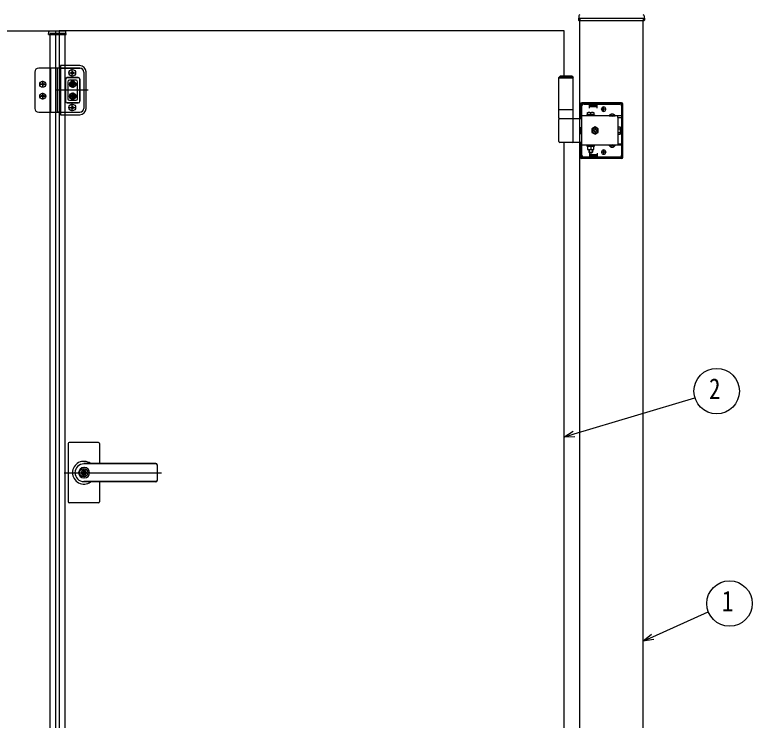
# Model space of a CAD drawing. Units: millimetres, scale not verified. Extents: x -4205 to 4205, y -2970 to 2970.
# Drawn here: x -1094 to 74, y 554 to 1672 of the extents above; entities that cross this region are included whole.
import ezdxf
from ezdxf.enums import TextEntityAlignment as Align

# ---------------------------------------------------------------- set-up
doc = ezdxf.new("R2010")
doc.units = ezdxf.units.MM
doc.header["$LTSCALE"] = 12
doc.layers.add('0-4_YKK_A1', color=4, linetype='Continuous')
doc.layers.add('0-5_YKK_D', color=6, linetype='Continuous')
doc.styles.add('ＭＳ ゴシック', font='')
doc.styles.get('ＭＳ ゴシック').set_extended_font_data('MS Gothic')

msp = doc.modelspace()

# ---------------------------------------------------------------- linework, layer by layer
at = {"layer": '0-4_YKK_A1'}
for p, q in [((-200.73, 1670.19), (-201.08, 1663.53)), ((-200.58, 1663), (-97.38, 1663)), ((-198.98, 1666.5), (-198.98, 1663)), ((-198.98, -33.5), (-198.98, 1663)), ((-98.98, -33.5), (-98.98, 1663)), ((-97.23, 1670.19), (-96.88, 1663.53)), ((-1040.88, 1641), (-1040.67, 1645.05)), ((-1040.88, 1641), (-1013.08, 1641)), ((-1014.29, 1646), (-1039.67, 1646)), ((-1038.98, 1643), (-1014.98, 1643)), ((-1038.98, 1643), (-1038.98, 1641)), ((-1038.98, 1641), (-1038.98, 52)), ((-1014.98, 1643), (-1014.98, 1641)), ((-1014.98, 1641), (-1014.98, 52)), ((-1013.08, 1641), (-1013.29, 1645.05)), ((-223.98, 1574.5), (-223.98, 1646.5)), ((-991.35, 1591.5), (-1021.98, 1591.5)), ((-1021.98, 1591.5), (-1021.98, 1513.5)), ((-1062.61, 1581.25), (-1062.61, 1523.75)), ((-991.36, 1587.5), (-1056.36, 1587.5)), ((-1037.61, 1587.5), (-1037.61, 1517.5)), ((-1026.98, 1587.5), (-1026.98, 1517.5)), ((-1023.86, 1587.5), (-1023.86, 1517.5)), ((-1023.23, 1587.5), (-1023.23, 1517.5)), ((-1021.98, 1587.5), (-991.35, 1587.5)), ((-1008.92, 1580), (-997.54, 1580)), ((-1006.36, 1580), (-1000.11, 1580)), ((-1005.82, 1580.44), (-1005.82, 1579.56)), ((-1005.82, 1580.44), (-1004.29, 1580.44)), ((-1005.82, 1579.56), (-1004.29, 1579.56)), ((-1003.67, 1582.59), (-1002.79, 1582.59)), ((-1003.67, 1582.59), (-1003.67, 1581.06)), ((-1003.67, 1578.94), (-1003.67, 1577.41)), ((-1003.67, 1577.41), (-1002.79, 1577.41)), ((-1003.23, 1574.31), (-1003.23, 1585.69)), ((-1003.23, 1576.87), (-1003.23, 1583.12)), ((-1002.79, 1582.59), (-1002.79, 1581.06)), ((-1002.79, 1578.94), (-1002.79, 1577.41)), ((-1002.17, 1580.44), (-1000.64, 1580.44)), ((-1002.17, 1579.56), (-1000.64, 1579.56)), ((-1000.64, 1580.44), (-1000.64, 1579.56)), ((-985.11, 1581.25), (-985.11, 1523.75)), ((-985.1, 1581.25), (-985.1, 1523.75)), ((-981.35, 1523.5), (-981.35, 1581.5)), ((-1050.11, 1556.56), (-1050.11, 1567.19)), ((-1050.11, 1556.69), (-1050.11, 1567.06)), ((-1013.86, 1535), (-1013.86, 1570)), ((-1013.86, 1535), (-1013.86, 1570)), ((-1013.85, 1570), (-1013.85, 1535)), ((-1011.36, 1572.5), (-993.86, 1572.5)), ((-1011.36, 1572.5), (-993.86, 1572.5)), ((-993.85, 1572.5), (-1011.35, 1572.5)), ((-1010.43, 1565.95), (-1010.43, 1539.05)), ((-997.28, 1568.45), (-1007.93, 1568.45)), ((-1002.61, 1567.5), (-1002.61, 1556.25)), ((-994.78, 1539.05), (-994.78, 1565.95)), ((-991.36, 1535), (-991.36, 1570)), ((-991.36, 1570), (-991.36, 1535)), ((-991.35, 1570), (-991.35, 1535)), ((-230.48, 1574.5), (-232.48, 1572.5)), ((-209.48, 1572.5), (-232.48, 1572.5)), ((-209.48, 1571.5), (-232.48, 1571.5)), ((-211.48, 1574.5), (-230.48, 1574.5)), ((-211.48, 1574.5), (-209.48, 1572.5)), ((-1055.42, 1561.87), (-1044.79, 1561.87)), ((-1044.92, 1561.87), (-1055.29, 1561.87)), ((-1052.67, 1562.31), (-1052.67, 1561.44)), ((-1051.17, 1562.31), (-1052.67, 1562.31)), ((-1051.17, 1561.44), (-1052.67, 1561.44)), ((-1049.67, 1564.44), (-1050.54, 1564.44)), ((-1050.54, 1564.44), (-1050.54, 1562.94)), ((-1050.54, 1560.81), (-1050.54, 1559.31)), ((-1049.67, 1559.31), (-1050.54, 1559.31)), ((-1049.67, 1564.44), (-1049.67, 1562.94)), ((-1049.67, 1560.81), (-1049.67, 1559.31)), ((-1047.54, 1562.31), (-1049.04, 1562.31)), ((-1047.54, 1561.44), (-1049.04, 1561.44)), ((-1047.54, 1562.31), (-1047.54, 1561.44)), ((-996.98, 1561.87), (-1008.23, 1561.87)), ((-1003.12, 1560.34), (-1003.12, 1559.31)), ((-1055.42, 1543.12), (-1044.79, 1543.12)), ((-1044.92, 1543.12), (-1055.29, 1543.12)), ((-1052.67, 1543.56), (-1052.67, 1542.69)), ((-1051.17, 1543.56), (-1052.67, 1543.56)), ((-1051.17, 1542.69), (-1052.67, 1542.69)), ((-1049.67, 1545.69), (-1050.54, 1545.69)), ((-1050.54, 1545.69), (-1050.54, 1544.19)), ((-1050.11, 1537.81), (-1050.11, 1548.44)), ((-1050.11, 1537.94), (-1050.11, 1548.31)), ((-1049.67, 1545.69), (-1049.67, 1544.19)), ((-1047.54, 1543.56), (-1049.04, 1543.56)), ((-1047.54, 1542.69), (-1049.04, 1542.69)), ((-1047.54, 1543.56), (-1047.54, 1542.69)), ((-977.86, 1552.5), (-1030.47, 1552.5)), ((-996.98, 1543.12), (-1008.23, 1543.12)), ((-1002.61, 1548.75), (-1002.61, 1537.5)), ((-1050.54, 1542.06), (-1050.54, 1540.56)), ((-1049.67, 1540.56), (-1050.54, 1540.56)), ((-1049.67, 1542.06), (-1049.67, 1540.56)), ((-993.86, 1532.5), (-1011.36, 1532.5)), ((-993.86, 1532.5), (-1011.36, 1532.5)), ((-1011.35, 1532.5), (-993.85, 1532.5)), ((-1007.93, 1536.55), (-997.28, 1536.55)), ((-1003.23, 1519.31), (-1003.23, 1530.69)), ((-1003.12, 1541.59), (-1003.12, 1540.56)), ((-132.98, 1532.5), (-195.98, 1532.5)), ((-132.98, 1531), (-195.98, 1531)), ((-195.48, 1531), (-195.48, 1532.5)), ((-187.48, 1531), (-187.48, 1532.5)), ((-182.98, 1528), (-182.98, 1531)), ((-172.98, 1528), (-172.98, 1531)), ((-1008.92, 1525), (-997.54, 1525)), ((-1006.36, 1525), (-1000.11, 1525)), ((-1005.82, 1525.44), (-1005.82, 1524.56)), ((-1005.82, 1525.44), (-1004.29, 1525.44)), ((-1005.82, 1524.56), (-1004.29, 1524.56)), ((-1003.67, 1527.59), (-1002.79, 1527.59)), ((-1003.67, 1527.59), (-1003.67, 1526.06)), ((-1003.67, 1523.94), (-1003.67, 1522.41)), ((-1003.67, 1522.41), (-1002.79, 1522.41)), ((-1003.23, 1521.87), (-1003.23, 1528.12)), ((-1002.79, 1527.59), (-1002.79, 1526.06)), ((-1002.79, 1523.94), (-1002.79, 1522.41)), ((-1002.17, 1525.44), (-1000.64, 1525.44)), ((-1002.17, 1524.56), (-1000.64, 1524.56)), ((-1000.64, 1525.44), (-1000.64, 1524.56)), ((-209.48, 1521.5), (-232.48, 1521.5)), ((-197.98, 1507.5), (-197.98, 1530.5)), ((-196.48, 1507.5), (-196.48, 1530.5)), ((-195.98, 1449.5), (-195.98, 1527.5)), ((-192.98, 1530.5), (-183.98, 1530.5)), ((-183.98, 1524), (-183.98, 1530.5)), ((-183.98, 1529.5), (-171.98, 1529.5)), ((-183.98, 1526.5), (-171.98, 1526.5)), ((-172.98, 1528), (-182.98, 1528)), ((-171.98, 1524), (-171.98, 1530.5)), ((-171.98, 1530.5), (-135.98, 1530.5)), ((-157.48, 1522.5), (-165.48, 1522.5)), ((-164.73, 1522.25), (-164.73, 1522.75)), ((-161.48, 1518.5), (-161.48, 1526.5)), ((-158.23, 1522.25), (-158.23, 1522.75)), ((-132.98, 1527.5), (-132.98, 1509.2)), ((-132.48, 1446.5), (-132.48, 1530.5)), ((-130.98, 1446.5), (-130.98, 1530.5)), ((-1056.36, 1517.5), (-991.36, 1517.5)), ((-1021.98, 1517.5), (-1026.98, 1517.5)), ((-1021.98, 1517.5), (-991.35, 1517.5)), ((-1021.98, 1513.5), (-991.35, 1513.5)), ((-232.48, 1507.5), (-198.98, 1507.5)), ((-198.98, 1507.5), (-195.98, 1507.5)), ((-196.48, 1509.2), (-197.98, 1509.2)), ((-132.98, 1511.7), (-195.98, 1511.7)), ((-188.23, 1513.3), (-175.73, 1513.3)), ((-188.23, 1511.7), (-188.23, 1513.3)), ((-175.73, 1511.7), (-188.23, 1511.7)), ((-186.98, 1517.3), (-176.98, 1517.3)), ((-186.98, 1513.3), (-186.98, 1517.3)), ((-176.98, 1513.3), (-186.98, 1513.3)), ((-181.98, 1513.3), (-181.98, 1516.87)), ((-176.98, 1517.3), (-176.98, 1513.3)), ((-175.73, 1513.3), (-175.73, 1511.7)), ((-152.73, 1512.21), (-143.23, 1512.21)), ((-152.73, 1512.21), (-152.73, 1511.7)), ((-152.73, 1511.7), (-143.23, 1511.7)), ((-150.33, 1514.2), (-149.13, 1511.73)), ((-149.13, 1511.73), (-147.98, 1511.12)), ((-146.84, 1511.73), (-147.98, 1511.12)), ((-145.63, 1514.2), (-146.84, 1511.73)), ((-143.23, 1512.21), (-143.23, 1511.7)), ((-138.98, 1509.2), (-138.98, 1511.7)), ((-138.98, 1509.2), (-132.98, 1509.2)), ((-138.98, 1509.2), (-138.98, 1467.8)), ((-232.48, 1471), (-232.48, 1506)), ((-209.48, 1471), (-209.48, 1506)), ((-174.98, 1494.27), (-179.98, 1491.39)), ((-179.98, 1491.39), (-179.98, 1485.61)), ((-179.98, 1485.61), (-174.98, 1482.73)), ((-178.13, 1487.9), (-176.89, 1487.9)), ((-175.58, 1491.65), (-175.58, 1490.41)), ((-174.38, 1491.65), (-175.58, 1491.65)), ((-175.58, 1486.59), (-175.58, 1485.35)), ((-169.98, 1491.39), (-174.98, 1494.27)), ((-174.98, 1482.73), (-169.98, 1485.61)), ((-174.38, 1490.41), (-174.38, 1491.65)), ((-171.83, 1489.1), (-173.07, 1489.1)), ((-173.07, 1487.9), (-171.83, 1487.9)), ((-171.83, 1487.9), (-171.83, 1489.1)), ((-169.98, 1485.61), (-169.98, 1491.39)), ((-138.68, 1492.4), (-138.98, 1492.4)), ((-138.68, 1484.6), (-138.98, 1484.6)), ((-138.68, 1494.27), (-135.13, 1494.27)), ((-138.68, 1482.73), (-138.68, 1494.27)), ((-138.68, 1484.6), (-138.68, 1492.4)), ((-138.68, 1491.39), (-135.13, 1491.39)), ((-138.68, 1485.61), (-135.13, 1485.61)), ((-134.68, 1493.5), (-135.13, 1494.27)), ((-134.68, 1493.5), (-134.68, 1483.5)), ((-138.68, 1482.73), (-135.13, 1482.73)), ((-134.68, 1483.5), (-135.13, 1482.73)), ((-198.98, 1469.5), (-230.98, 1469.5)), ((-223.98, 174.5), (-223.98, 1469.5)), ((-195.98, 1469.5), (-198.98, 1469.5)), ((-197.98, 1446.5), (-197.98, 1469.5)), ((-196.48, 1467.8), (-197.98, 1467.8)), ((-196.48, 1446.5), (-196.48, 1469.5)), ((-132.98, 1465.3), (-195.98, 1465.3)), ((-175.73, 1465.3), (-188.23, 1465.3)), ((-188.23, 1465.3), (-188.23, 1463.7)), ((-188.23, 1463.7), (-175.73, 1463.7)), ((-186.98, 1463.7), (-186.98, 1458.7)), ((-176.98, 1463.7), (-186.98, 1463.7)), ((-185.18, 1465.3), (-185.18, 1463.7)), ((-181.98, 1463.7), (-181.98, 1459.13)), ((-178.78, 1465.3), (-178.78, 1463.7)), ((-176.98, 1458.7), (-176.98, 1463.7)), ((-175.73, 1463.7), (-175.73, 1465.3)), ((-152.73, 1465.3), (-143.23, 1465.3)), ((-152.73, 1464.79), (-152.73, 1465.3)), ((-152.73, 1464.79), (-143.23, 1464.79)), ((-150.33, 1462.8), (-149.13, 1465.27)), ((-149.13, 1465.27), (-147.98, 1465.88)), ((-146.84, 1465.27), (-147.98, 1465.88)), ((-145.63, 1462.8), (-146.84, 1465.27)), ((-143.23, 1464.79), (-143.23, 1465.3)), ((-138.98, 1467.8), (-138.98, 1465.3)), ((-138.98, 1467.8), (-132.98, 1467.8)), ((-132.98, 1467.8), (-132.98, 1449.5)), ((-186.98, 1458.7), (-176.98, 1458.7)), ((-184.98, 1458.7), (-184.98, 1454.3)), ((-184.98, 1454.3), (-178.98, 1454.3)), ((-184.98, 1454.3), (-183.98, 1453.3)), ((-184.44, 1458.7), (-184.44, 1453.76)), ((-183.98, 1453.3), (-179.98, 1453.3)), ((-183.98, 1453), (-183.98, 1446.5)), ((-183.98, 1450.5), (-171.98, 1450.5)), ((-182.98, 1449), (-182.98, 1446)), ((-172.98, 1449), (-182.98, 1449)), ((-178.98, 1454.3), (-179.98, 1453.3)), ((-179.52, 1458.7), (-179.52, 1453.76)), ((-178.98, 1458.7), (-178.98, 1454.3)), ((-172.98, 1449), (-172.98, 1446)), ((-171.98, 1453), (-171.98, 1446.5)), ((-157.48, 1454.5), (-165.48, 1454.5)), ((-164.73, 1454.75), (-164.73, 1454.25)), ((-161.48, 1458.5), (-161.48, 1450.5)), ((-158.23, 1454.75), (-158.23, 1454.25)), ((-132.98, 1446), (-195.98, 1446)), ((-132.98, 1444.5), (-195.98, 1444.5)), ((-195.48, 1444.5), (-195.48, 1446)), ((-183.98, 1446.5), (-192.98, 1446.5)), ((-187.48, 1444.5), (-187.48, 1446)), ((-183.98, 1447.5), (-171.98, 1447.5)), ((-135.98, 1446.5), (-171.98, 1446.5)), ((-961.98, 994.5), (-1007.98, 994.5)), ((-1009.98, 992.5), (-1009.98, 900.5)), ((-959.98, 992.5), (-959.98, 961.07)), ((-870.98, 961), (-984.98, 961)), ((-870.98, 960.5), (-984.98, 960.5)), ((-868.97, 959), (-868.97, 933.95)), ((-1016.15, 946.5), (-861.99, 946.5)), ((-985.88, 951.05), (-985.88, 948)), ((-985.88, 951.05), (-984.08, 951.05)), ((-984.56, 947.18), (-985.88, 948)), ((-983.98, 954.7), (-984.98, 954.7)), ((-984.08, 951.05), (-984.08, 948.45)), ((-982.28, 947.5), (-983.9, 948.17)), ((-982.28, 947.5), (-982.28, 945.5)), ((-984.56, 945.82), (-985.88, 945)), ((-985.88, 945), (-985.88, 941.95)), ((-985.88, 941.95), (-984.08, 941.95)), ((-983.98, 938.3), (-984.98, 938.3)), ((-984.08, 944.55), (-984.08, 941.95)), ((-983.9, 944.83), (-982.28, 945.5)), ((-870.98, 932.5), (-984.98, 932.5)), ((-870.98, 932), (-984.98, 932)), ((-959.98, 931.94), (-959.98, 900.5)), ((-961.98, 898.5), (-1007.98, 898.5))]:
    msp.add_line(p, q, dxfattribs=at)
for points in [[(-198.98, 1666.5), (-98.98, 1666.5), (-98.98, 1663)], [(-1429.98, 1646.5), (-1029.98, 1646.5), (-1029.98, 46.5), (-1429.98, 46.5), (-1429.98, 69.5)], [(-223.98, 1646.5), (-1023.98, 1646.5), (-1023.98, 46.5), (-223.98, 46.5), (-223.98, 69.5)], [(-232.48, 1507.5), (-232.48, 1521.5), (-232.48, 1572.5)], [(-209.48, 1507.5), (-209.48, 1521.5), (-209.48, 1572.5)], [(-1004.14, 1562.39), (-1005.17, 1562.39), (-1005.17, 1561.36), (-1004.14, 1561.36)], [(-1002.09, 1563.41), (-1002.09, 1564.44), (-1003.12, 1564.44), (-1003.12, 1563.41)], [(-1003.12, 1559.31), (-1002.09, 1559.31), (-1002.09, 1560.34)], [(-1001.07, 1561.36), (-1000.04, 1561.36), (-1000.04, 1562.39), (-1001.07, 1562.39)], [(-1004.14, 1543.64), (-1005.17, 1543.64), (-1005.17, 1542.61), (-1004.14, 1542.61)], [(-1002.09, 1544.66), (-1002.09, 1545.69), (-1003.12, 1545.69), (-1003.12, 1544.66)], [(-1001.07, 1542.61), (-1000.04, 1542.61), (-1000.04, 1543.64), (-1001.07, 1543.64)], [(-1003.12, 1540.56), (-1002.09, 1540.56), (-1002.09, 1541.59)], [(-195.98, 1483.4), (-197.98, 1483.4), (-197.98, 1493.6), (-195.98, 1493.6)], [(-176.89, 1489.1), (-178.13, 1489.1), (-178.13, 1487.9)], [(-175.58, 1485.35), (-174.38, 1485.35), (-174.38, 1486.59)]]:
    msp.add_lwpolyline(points, dxfattribs=at)
for centre, radius in [((-1003.23, 1580), 5.31), ((-1050.11, 1561.87), 4.69), ((-1002.61, 1561.87), 5.12), ((-1002.61, 1561.87), 4.38), ((-1002.61, 1561.87), 2.81), ((-1050.11, 1543.12), 4.69), ((-1002.61, 1543.12), 5.12), ((-1002.61, 1543.12), 4.38), ((-1002.61, 1543.12), 2.81), ((-1003.23, 1525), 5.31), ((-984.98, 946.5), 6.6)]:
    msp.add_circle(centre, radius, dxfattribs=at)
for centre, radius, start, end in [((-198.73, 1670.08), 2, 99.0011, 177), ((-99.23, 1670.08), 2, 3, 80.9989), ((-200.58, 1663.5), 0.5, 177, 270), ((-97.38, 1663.5), 0.5, 270, 3), ((-1039.67, 1645), 1, 90, 177), ((-1014.29, 1645), 1, 3, 90), ((-991.35, 1581.5), 10, 0, 90), ((-1056.36, 1581.25), 6.25, 90, 180), ((-1004.29, 1581.06), 0.625, 270, 0), ((-1004.29, 1578.94), 0.625, 0, 90), ((-1002.17, 1581.06), 0.625, 180, 270), ((-1002.17, 1578.94), 0.625, 90, 180), ((-991.36, 1581.25), 6.25, 0, 90), ((-991.36, 1581.25), 6.25, 0, 90), ((-991.35, 1581.25), 6.25, 0, 90), ((-1011.36, 1570), 2.5, 90, 180), ((-1011.36, 1570), 2.5, 90, 180), ((-1011.36, 1570), 2.5, 90, 180), ((-1011.35, 1570), 2.5, 90, 180), ((-993.86, 1570), 2.5, 0, 90), ((-993.86, 1570), 2.5, 0, 90), ((-993.86, 1570), 2.5, 0, 90), ((-993.85, 1570), 2.5, 0, 90), ((-1051.17, 1562.94), 0.625, 270, 0), ((-1051.17, 1560.81), 0.625, 0, 90), ((-1049.04, 1562.94), 0.625, 180, 270), ((-1049.04, 1560.81), 0.625, 90, 180), ((-1004.14, 1563.41), 1.02, 270, 0), ((-1004.14, 1560.34), 1.02, 0, 90), ((-1001.07, 1563.41), 1.02, 180, 270), ((-1001.07, 1560.34), 1.02, 90, 180), ((-1051.17, 1544.19), 0.625, 270, 0), ((-1051.17, 1542.06), 0.625, 0, 90), ((-1049.04, 1544.19), 0.625, 180, 270), ((-1049.04, 1542.06), 0.625, 90, 180), ((-1004.14, 1544.66), 1.02, 270, 0), ((-1004.14, 1541.59), 1.02, 0, 90), ((-1001.07, 1544.66), 1.02, 180, 270), ((-1001.07, 1541.59), 1.02, 90, 180), ((-1011.36, 1535), 2.5, 180, 270), ((-1011.36, 1535), 2.5, 180, 270), ((-1011.36, 1535), 2.5, 180, 270), ((-1011.35, 1535), 2.5, 180, 270), ((-993.86, 1535), 2.5, 270, 0), ((-993.86, 1535), 2.5, 270, 0), ((-993.86, 1535), 2.5, 270, 0), ((-993.85, 1535), 2.5, 270, 0), ((-195.98, 1530.5), 2, 90, 180), ((-195.98, 1530.5), 0.5, 90, 180), ((-132.98, 1530.5), 2, 0, 90), ((-132.98, 1530.5), 0.5, 0, 90), ((-1056.36, 1523.75), 6.25, 180, 270), ((-1004.29, 1526.06), 0.625, 270, 0), ((-1004.29, 1523.94), 0.625, 0, 90), ((-1002.17, 1526.06), 0.625, 180, 270), ((-1002.17, 1523.94), 0.625, 90, 180), ((-991.36, 1523.75), 6.25, 270, 0), ((-991.36, 1523.75), 6.25, 270, 0), ((-991.35, 1523.75), 6.25, 270, 0), ((-991.35, 1523.5), 10, 270, 0), ((-192.98, 1527.5), 3, 90, 180), ((-161.48, 1522.75), 3.25, 0, 180), ((-161.48, 1522.25), 3.25, 180, 0), ((-135.98, 1527.5), 3, 0, 90), ((-230.98, 1506), 1.5, 90, 180), ((-210.98, 1506), 1.5, 0, 90), ((-184.48, 1509.87), 7.43, 70.34714, 109.65286), ((-179.48, 1509.87), 7.43, 70.34714, 109.65286), ((-147.98, 1508.93), 5.77, 34.65097, 145.34903), ((-174.98, 1488.5), 5, 76.88299, 190.15922), ((-174.98, 1488.5), 5, 190.15922, 76.88299), ((-174.98, 1488.5), 4.3, 83.27178, 183.77043), ((-174.98, 1488.5), 4.3, 183.77043, 83.27178), ((-176.89, 1490.41), 1.31, 270, 0), ((-176.89, 1486.59), 1.31, 0, 90), ((-173.07, 1490.41), 1.31, 180, 270), ((-173.07, 1486.59), 1.31, 90, 180), ((-137.24, 1492.83), 2.56, 325.61575, 34.38425), ((-137.24, 1484.17), 2.56, 325.61575, 34.38425), ((-144.23, 1488.5), 9.55, 342.41205, 17.58795), ((-230.98, 1471), 1.5, 180, 270), ((-210.98, 1471), 1.5, 270, 0), ((-147.98, 1468.07), 5.77, 214.65097, 325.34903), ((-192.98, 1449.5), 3, 180, 270), ((-184.48, 1466.13), 7.43, 250.34714, 289.65286), ((-179.48, 1466.13), 7.43, 250.34714, 289.65286), ((-161.48, 1454.75), 3.25, 0, 180), ((-161.48, 1454.25), 3.25, 180, 0), ((-135.98, 1449.5), 3, 270, 0), ((-195.98, 1446.5), 2, 180, 270), ((-195.98, 1446.5), 0.5, 180, 270), ((-132.98, 1446.5), 0.5, 270, 0), ((-132.98, 1446.5), 2, 270, 0), ((-1007.98, 992.5), 2, 90, 180), ((-961.98, 992.5), 2, 0, 90), ((-984.98, 946.5), 18, 54.01459, 180.00366), ((-984.98, 946.5), 14, 90, 270), ((-870.97, 959), 2, 0, 90), ((-870.97, 958.5), 2, 0, 90), ((-984.98, 946.5), 18, 180.00366, 305.98541), ((-984.98, 946.5), 8.2, 90, 270), ((-984.98, 946.5), 4, 103.00288, 256.99712), ((-984.98, 946.5), 2, 116.74368, 243.25632), ((-984.98, 946.5), 0.8, 301.82132, 58.17868), ((-984.98, 946.5), 4, 283.00288, 76.99712), ((-983.78, 948.45), 0.3, 180, 247.38014), ((-983.98, 946.5), 8.2, 270, 90), ((-983.78, 944.55), 0.3, 112.61986, 180), ((-870.97, 934.5), 2, 270, 0), ((-870.97, 934), 2, 270, 0), ((-1007.98, 900.5), 2, 180, 270), ((-961.98, 900.5), 2, 270, 0)]:
    msp.add_arc(centre, radius, start, end, dxfattribs=at)
for centre, major_axis in [((-1007.93, 1565.95), (-1.77, 1.77)), ((-997.28, 1565.95), (1.77, 1.77)), ((-1007.93, 1539.05), (-1.77, -1.77)), ((-997.28, 1539.05), (1.77, -1.77))]:
    msp.add_ellipse(centre, major_axis=major_axis, ratio=0.999695, start_param=5.4979394, end_param=7.0684312, dxfattribs=at)
at = {"layer": '0-5_YKK_D'}
for points in [[(-224.55, 1003), (-208.26, 1007.89), (-16.87, 1065.35)], [(-206.96, 1003.53), (-224.55, 1003), (-209.57, 1012.26)], [(-99.19, 679.4), (-83.7, 686.4), (4.39, 726.26)], [(-81.83, 682.25), (-99.19, 679.4), (-85.58, 690.55)]]:
    msp.add_lwpolyline(points, dxfattribs=at)
for centre in [(17.61, 1075.71), (37.97, 739.24)]:
    msp.add_circle(centre, 36, dxfattribs=at)

# ---------------------------------------------------------------- texts
at = {"layer": '0-5_YKK_D', "style": 'ＭＳ ゴシック', "width": 0.8}
for s, p in [('2', (5.61, 1053.21)), ('1', (25.97, 716.74))]:
    msp.add_text(s, height=32.99, dxfattribs=at).set_placement(p, align=Align.BOTTOM_LEFT)

doc.saveas('drawing.dxf')
